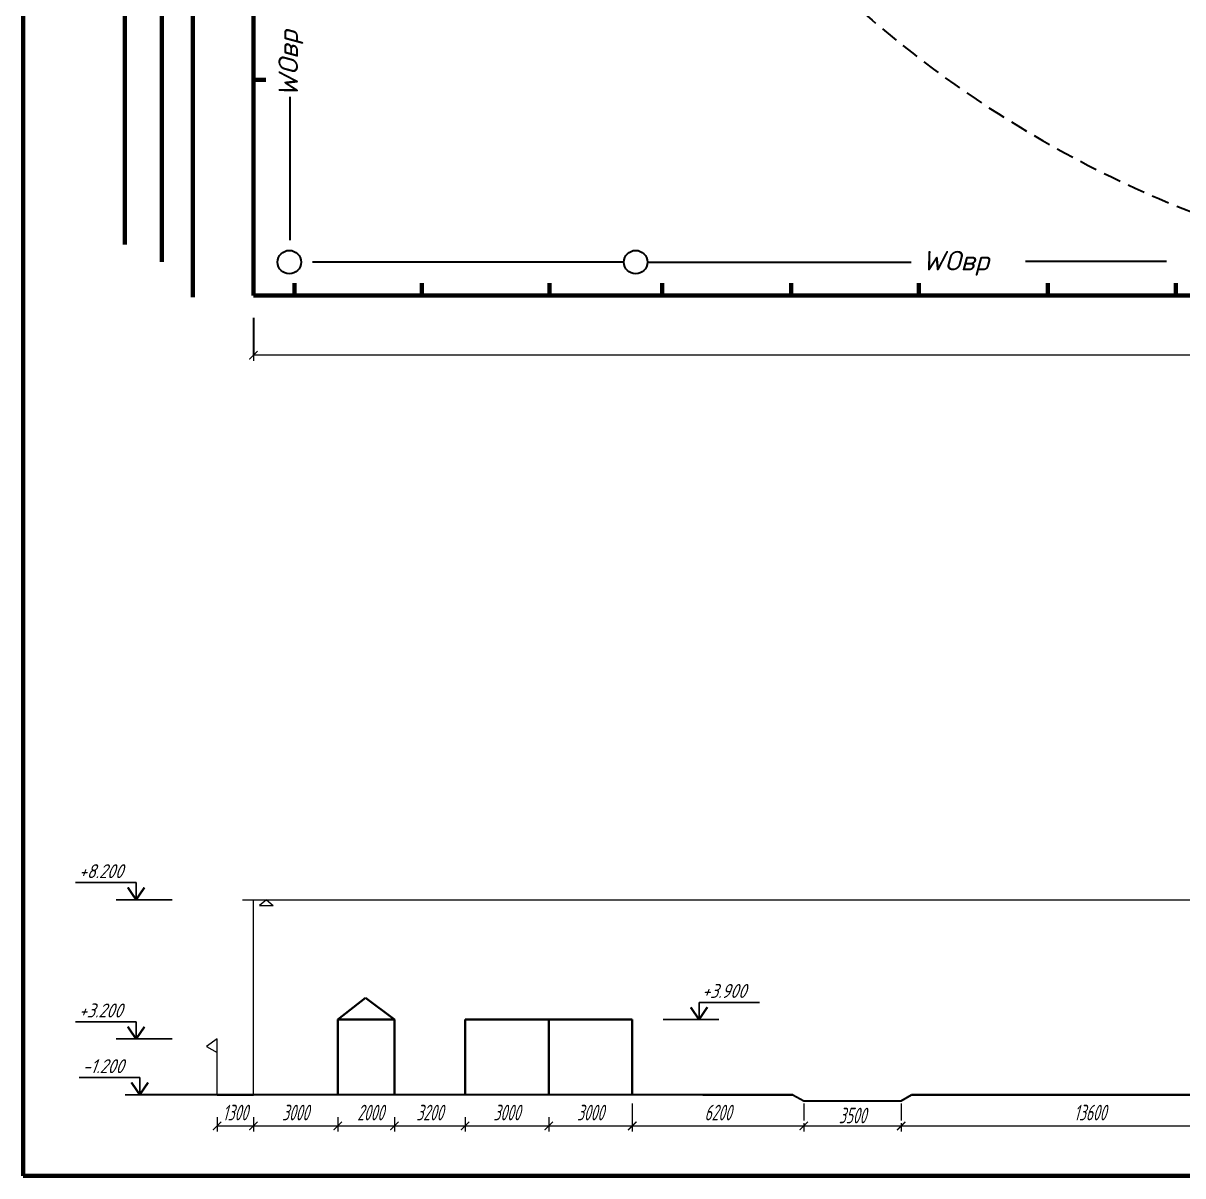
# Paper-space layout 'Layout2' of a CAD drawing. Header units: millimetres. Extents: x 15 to 830, y -5 to 579.
# Drawn here: x 14.5 to 222.6, y -5.4 to 201.4 of the extents above; entities that cross this region are included whole.
import ezdxf

# ---------------------------------------------------------------- set-up
doc = ezdxf.new("R2010")
doc.units = ezdxf.units.MM
doc.linetypes.add('HIDDEN2', pattern=[4.7625, 3.175, -1.5875])
for name, color, linetype, lineweight in [('0.25', 7, 'Continuous', 25), ('0.3', 7, 'Continuous', 30), ('0.7', 7, 'Continuous', 70), ('Линия 0.3', 7, 'Continuous', 30), ('Основная', 7, 'Continuous', 30), ('Размеры', 7, 'Continuous', 20), ('стены', 7, 'Continuous', 70)]:
    doc.layers.add(name, color=color, linetype=linetype, lineweight=lineweight)
doc.layers.add('рамка', color=7, linetype='Continuous')
doc.styles.add('2.8', font='txt.shx', dxfattribs={"width": 0.6, "oblique": 15, "height": 2.8})
doc.styles.add('EEW3.0', font='txt.shx', dxfattribs={"width": 0.8, "oblique": 20, "height": 3})
doc.styles.add('мой', font='txt.shx', dxfattribs={"width": 0.6, "oblique": 15, "height": 3.5})
doc.dimstyles.new('1   200', dxfattribs={"dimtxt": 2.8, "dimasz": 1.5, "dimexe": 1, "dimexo": 4, "dimgap": 1, "dimtad": 1, "dimdec": 0, "dimlfac": 200, "dimtxsty": '2.8', "dimblk": 'ARCHTICK', "dimcen": 3, "dimclrd": 256, "dimclre": 256, "dimclrt": 256, "dimadec": 0, "dimazin": 0, "dimtfac": 1, "dimtdec": 0, "dimtmove": 0, "dimatfit": 3, "dimfxl": 1, "dimlwd": 25, "dimlwe": -1, "dimarcsym": 0})

# ---------------------------------------------------------------- blocks, each defined once
blk = doc.blocks.new('_ArchTick')
at = {"layer": 'Размеры', "color": 0, "lineweight": 0, "const_width": 0.15}
blk.add_lwpolyline([(-0.5, -0.5), (0.5, 0.5)], dxfattribs=at)
blk = doc.blocks.new('*D2')
at = {"layer": '0.25', "lineweight": 15}
for p, q in [((49.32, 5.14), (49.32, 2.54)), ((55.83, 5.14), (55.83, 2.54)), ((49.32, 3.54), (55.83, 3.54))]:
    blk.add_line(p, q, dxfattribs=at)
at = {"layer": 'Defpoints', "color": 0}
for p in [(49.32, 9.14), (55.83, 9.14), (55.83, 3.54)]:
    blk.add_point(p, dxfattribs=at)
at = {"layer": '0.25', "lineweight": 15, "xscale": 1.5, "yscale": 1.5, "zscale": 1.5, "rotation": 180}
blk.add_blockref('_ArchTick', (49.32, 3.54), dxfattribs=at)
at = {"layer": '0.25', "lineweight": 15, "xscale": 1.5, "yscale": 1.5, "zscale": 1.5}
blk.add_blockref('_ArchTick', (55.83, 3.54), dxfattribs=at)
at = {"layer": '0.25', "insert": (52.57, 5.94), "char_height": 2.8, "attachment_point": 5, "style": '2.8'}
blk.add_mtext('1300', dxfattribs=at)
blk = doc.blocks.new('*D3')
at = {"layer": '0.25', "lineweight": 15}
for p, q in [((55.83, 5.14), (55.83, 2.54)), ((70.95, 5.14), (70.95, 2.54)), ((55.83, 3.54), (70.95, 3.54))]:
    blk.add_line(p, q, dxfattribs=at)
at = {"layer": 'Defpoints', "color": 0}
for p in [(55.83, 9.14), (70.95, 9.14), (70.95, 3.54)]:
    blk.add_point(p, dxfattribs=at)
at = {"layer": '0.25', "lineweight": 15, "xscale": 1.5, "yscale": 1.5, "zscale": 1.5, "rotation": 180}
blk.add_blockref('_ArchTick', (55.83, 3.54), dxfattribs=at)
at = {"layer": '0.25', "lineweight": 15, "xscale": 1.5, "yscale": 1.5, "zscale": 1.5}
blk.add_blockref('_ArchTick', (70.95, 3.54), dxfattribs=at)
at = {"layer": '0.25', "insert": (63.39, 5.94), "char_height": 2.8, "attachment_point": 5, "style": '2.8'}
blk.add_mtext('3000', dxfattribs=at)
blk = doc.blocks.new('*D4')
at = {"layer": '0.25', "lineweight": 15}
for p, q in [((70.95, 5.14), (70.95, 2.54)), ((81.14, 5.14), (81.14, 2.54)), ((70.95, 3.54), (81.14, 3.54))]:
    blk.add_line(p, q, dxfattribs=at)
at = {"layer": 'Defpoints', "color": 0}
for p in [(70.95, 9.14), (81.14, 9.14), (81.14, 3.54)]:
    blk.add_point(p, dxfattribs=at)
at = {"layer": '0.25', "lineweight": 15, "xscale": 1.5, "yscale": 1.5, "zscale": 1.5, "rotation": 180}
blk.add_blockref('_ArchTick', (70.95, 3.54), dxfattribs=at)
at = {"layer": '0.25', "lineweight": 15, "xscale": 1.5, "yscale": 1.5, "zscale": 1.5}
blk.add_blockref('_ArchTick', (81.14, 3.54), dxfattribs=at)
at = {"layer": '0.25', "insert": (76.86, 5.94), "char_height": 2.8, "attachment_point": 5, "style": '2.8'}
blk.add_mtext('2000', dxfattribs=at)
blk = doc.blocks.new('*D5')
at = {"layer": '0.25', "lineweight": 15}
for p, q in [((81.14, 5.14), (81.14, 2.54)), ((93.82, 5.14), (93.82, 2.54)), ((81.14, 3.54), (93.82, 3.54))]:
    blk.add_line(p, q, dxfattribs=at)
at = {"layer": 'Defpoints', "color": 0}
for p in [(81.14, 9.14), (93.82, 9.14), (93.82, 3.54)]:
    blk.add_point(p, dxfattribs=at)
at = {"layer": '0.25', "lineweight": 15, "xscale": 1.5, "yscale": 1.5, "zscale": 1.5, "rotation": 180}
blk.add_blockref('_ArchTick', (81.14, 3.54), dxfattribs=at)
at = {"layer": '0.25', "lineweight": 15, "xscale": 1.5, "yscale": 1.5, "zscale": 1.5}
blk.add_blockref('_ArchTick', (93.82, 3.54), dxfattribs=at)
at = {"layer": '0.25', "insert": (87.48, 5.94), "char_height": 2.8, "attachment_point": 5, "style": '2.8'}
blk.add_mtext('3200', dxfattribs=at)
blk = doc.blocks.new('*D6')
at = {"layer": '0.25', "lineweight": 15}
for p, q in [((93.82, 5.14), (93.82, 2.54)), ((108.82, 5.14), (108.82, 2.54)), ((93.82, 3.54), (108.82, 3.54))]:
    blk.add_line(p, q, dxfattribs=at)
at = {"layer": 'Defpoints', "color": 0}
for p in [(93.82, 9.14), (108.82, 9.14), (108.82, 3.54)]:
    blk.add_point(p, dxfattribs=at)
at = {"layer": '0.25', "lineweight": 15, "xscale": 1.5, "yscale": 1.5, "zscale": 1.5, "rotation": 180}
blk.add_blockref('_ArchTick', (93.82, 3.54), dxfattribs=at)
at = {"layer": '0.25', "lineweight": 15, "xscale": 1.5, "yscale": 1.5, "zscale": 1.5}
blk.add_blockref('_ArchTick', (108.82, 3.54), dxfattribs=at)
at = {"layer": '0.25', "insert": (101.32, 5.94), "char_height": 2.8, "attachment_point": 5, "style": '2.8'}
blk.add_mtext('3000', dxfattribs=at)
blk = doc.blocks.new('*D7')
at = {"layer": '0.25', "lineweight": 15}
for p, q in [((154.59, 4.03), (154.59, 2.54)), ((154.59, 3.54), (172.09, 3.54)), ((172.09, 4.03), (172.09, 2.54))]:
    blk.add_line(p, q, dxfattribs=at)
at = {"layer": 'Defpoints', "color": 0}
for p in [(154.59, 8.03), (172.09, 8.03), (172.09, 3.54)]:
    blk.add_point(p, dxfattribs=at)
at = {"layer": '0.25', "lineweight": 15, "xscale": 1.5, "yscale": 1.5, "zscale": 1.5, "rotation": 180}
blk.add_blockref('_ArchTick', (154.59, 3.54), dxfattribs=at)
at = {"layer": '0.25', "lineweight": 15, "xscale": 1.5, "yscale": 1.5, "zscale": 1.5}
blk.add_blockref('_ArchTick', (172.09, 3.54), dxfattribs=at)
at = {"layer": '0.25', "insert": (163.34, 5.41), "char_height": 2.8, "attachment_point": 5, "style": '2.8'}
blk.add_mtext('3500', dxfattribs=at)
blk = doc.blocks.new('*D23')
at = {"layer": '0.25', "lineweight": 15}
for p, q in [((55.83, 148.55), (55.83, 140.87)), ((526.37, 148.68), (526.37, 140.87)), ((526.37, 141.87), (55.83, 141.87))]:
    blk.add_line(p, q, dxfattribs=at)
at = {"layer": 'Defpoints', "color": 0, "lineweight": 20}
for p in [(55.83, 152.55), (526.37, 152.68), (55.83, 141.87)]:
    blk.add_point(p, dxfattribs=at)
at = {"layer": '0.25', "lineweight": 15, "xscale": 1.5, "yscale": 1.5, "zscale": 1.5, "rotation": 180}
blk.add_blockref('_ArchTick', (55.83, 141.87), dxfattribs=at)
at = {"layer": '0.25', "lineweight": 15, "xscale": 1.5, "yscale": 1.5, "zscale": 1.5}
blk.add_blockref('_ArchTick', (526.37, 141.87), dxfattribs=at)
at = {"layer": '0.25', "insert": (291.1, 144.27), "char_height": 2.8, "attachment_point": 5, "style": '2.8'}
blk.add_mtext('95500', dxfattribs=at)
blk = doc.blocks.new('*D53')
at = {"layer": '0.25', "lineweight": 15}
for p, q in [((108.82, 5.14), (108.82, 2.54)), ((123.82, 5.14), (123.82, 2.54)), ((108.82, 3.54), (123.82, 3.54))]:
    blk.add_line(p, q, dxfattribs=at)
at = {"layer": 'Defpoints', "color": 0}
for p in [(108.82, 9.14), (123.82, 9.14), (123.82, 3.54)]:
    blk.add_point(p, dxfattribs=at)
at = {"layer": '0.25', "lineweight": 15, "xscale": 1.5, "yscale": 1.5, "zscale": 1.5, "rotation": 180}
blk.add_blockref('_ArchTick', (108.82, 3.54), dxfattribs=at)
at = {"layer": '0.25', "lineweight": 15, "xscale": 1.5, "yscale": 1.5, "zscale": 1.5}
blk.add_blockref('_ArchTick', (123.82, 3.54), dxfattribs=at)
at = {"layer": '0.25', "insert": (116.32, 5.94), "char_height": 2.8, "attachment_point": 5, "style": '2.8'}
blk.add_mtext('3000', dxfattribs=at)
blk = doc.blocks.new('*D54')
at = {"layer": '0.25', "lineweight": 15}
for p, q in [((123.82, 7.54), (123.82, 4.54)), ((154.59, 7.54), (154.59, 4.54)), ((123.82, 3.54), (154.59, 3.54))]:
    blk.add_line(p, q, dxfattribs=at)
at = {"layer": 'Defpoints', "color": 0, "lineweight": 20}
for p in [(123.82, 3.54), (154.59, 3.54), (154.59, 3.54)]:
    blk.add_point(p, dxfattribs=at)
at = {"layer": '0.25', "lineweight": 15, "xscale": 1.5, "yscale": 1.5, "zscale": 1.5, "rotation": 180}
blk.add_blockref('_ArchTick', (123.82, 3.54), dxfattribs=at)
at = {"layer": '0.25', "lineweight": 15, "xscale": 1.5, "yscale": 1.5, "zscale": 1.5}
blk.add_blockref('_ArchTick', (154.59, 3.54), dxfattribs=at)
at = {"layer": '0.25', "insert": (139.21, 5.94), "char_height": 2.8, "attachment_point": 5, "style": '2.8'}
blk.add_mtext('6200', dxfattribs=at)
blk = doc.blocks.new('*D72')
at = {"layer": '0.25', "lineweight": 15}
for p, q in [((172.09, 7.54), (172.09, 4.54)), ((239.88, 7.54), (239.88, 4.54)), ((172.09, 3.54), (239.88, 3.54))]:
    blk.add_line(p, q, dxfattribs=at)
at = {"layer": 'Defpoints', "color": 0, "lineweight": 20}
for p in [(172.09, 3.54), (239.88, 3.54), (239.88, 3.54)]:
    blk.add_point(p, dxfattribs=at)
at = {"layer": '0.25', "lineweight": 15, "xscale": 1.5, "yscale": 1.5, "zscale": 1.5, "rotation": 180}
blk.add_blockref('_ArchTick', (172.09, 3.54), dxfattribs=at)
at = {"layer": '0.25', "lineweight": 15, "xscale": 1.5, "yscale": 1.5, "zscale": 1.5}
blk.add_blockref('_ArchTick', (239.88, 3.54), dxfattribs=at)
at = {"layer": '0.25', "insert": (205.99, 5.94), "char_height": 2.8, "attachment_point": 5, "style": '2.8'}
blk.add_mtext('13600', dxfattribs=at)

psp = doc.layouts.new('Layout2')

# ---------------------------------------------------------------- linework, layer by layer
at = {"layer": '0.25', "color": 7}
for p, q in [((34.7736, 47.2083), (23.9216, 47.2083)), ((34.7736, 44.144), (34.7736, 47.2083)), ((135.8018, 25.7083), (146.6537, 25.7083)), ((135.8018, 22.644), (135.8018, 25.7083)), ((34.7736, 22.2083), (23.9216, 22.2083)), ((34.7736, 19.144), (34.7736, 22.2083)), ((35.4253, 12.2083), (24.5733, 12.2083)), ((35.4253, 9.144), (35.4253, 12.2083))]:
    psp.add_line(p, q, dxfattribs=at)
at = {"layer": '0.25'}
for p, q in [((31.2169, 44.144), (41.2336, 44.144)), ((139.3584, 22.644), (129.3418, 22.644)), ((31.2169, 19.144), (41.2336, 19.144))]:
    psp.add_line(p, q, dxfattribs=at)
at = {"layer": '0.25', "color": 7, "const_width": 0.4}
for points in [[(34.7736, 44.144), (33.2736, 46.3583)], [(34.7736, 44.144), (36.2736, 46.3329)], [(135.8018, 22.644), (134.3018, 24.8329)], [(135.8018, 22.644), (137.3018, 24.8583)], [(34.7736, 19.144), (33.2736, 21.3583)], [(34.7736, 19.144), (36.2736, 21.3329)], [(35.4253, 9.144), (33.9253, 11.3583)], [(35.4253, 9.144), (36.9253, 11.3329)]]:
    psp.add_lwpolyline(points, dxfattribs=at)
at = {"layer": '0.3', "lineweight": 15}
for p, q in [((53.862, 44.144), (240.8867, 44.144)), ((55.8258, 9.144), (55.8258, 44.144)), ((55.8258, 44.144), (58.1521, 44.144)), ((58.1521, 44.144), (56.9124, 43.0734)), ((58.1521, 44.144), (59.3919, 43.0734)), ((56.9124, 43.0734), (59.3919, 43.0734)), ((49.3153, 19.144), (47.3971, 17.8046)), ((49.3153, 9.144), (49.3153, 19.144)), ((47.3971, 17.8046), (49.3153, 16.722))]:
    psp.add_line(p, q, dxfattribs=at)
at = {"layer": '0.3', "lineweight": 40}
for p, q in [((70.9519, 22.644), (75.9341, 26.5161)), ((75.9341, 26.5161), (81.1377, 22.644)), ((81.1377, 22.644), (70.9519, 22.644)), ((70.9519, 22.644), (70.9519, 9.144)), ((81.1377, 22.644), (81.1377, 9.144)), ((93.8227, 9.144), (93.8227, 22.644)), ((93.8227, 22.644), (108.8227, 22.644)), ((108.8227, 22.644), (108.8227, 9.144)), ((108.8227, 22.644), (123.8227, 22.644)), ((108.8227, 9.144), (108.8227, 22.644)), ((123.8227, 22.644), (123.8227, 9.144))]:
    psp.add_line(p, q, dxfattribs=at)
at = {"layer": '0.3', "lineweight": 30}
for p, q in [((49.3153, 9.144), (55.8258, 9.144)), ((152.6215, 9.144), (154.5925, 8.0257))]:
    psp.add_line(p, q, dxfattribs=at)
at = {"layer": '0.3'}
for p, q in [((172.0924, 8.0257), (173.9246, 9.144)), ((154.5925, 8.0257), (172.0924, 8.0257))]:
    psp.add_line(p, q, dxfattribs=at)
at = {"layer": '0.3', "lineweight": 30}
psp.add_arc((297.9831, 355.5422), 168.034, 227.500224, 270, dxfattribs=at)
at = {"layer": '0.3', "linetype": 'HIDDEN2', "lineweight": 30}
psp.add_arc((297.6246, 354.8181), 201.1413, 227.423157, 270.102188, dxfattribs=at)
at = {"layer": '0.7'}
for p, q in [((14.5093, 578.6206), (14.5093, -5.4094)), ((55.8258, 152.5494), (55.8192, 562.1428)), ((44.9706, 222.32), (44.9706, 152.2969)), ((39.3687, 217.9174), (39.3687, 158.6346)), ((32.7265, 209.0332), (32.7265, 161.7129)), ((55.8258, 152.5494), (526.3775, 152.6816)), ((14.5093, -5.4094), (830.1493, -5.4094))]:
    psp.add_line(p, q, dxfattribs=at)
at = {"layer": 'Линия 0.3', "color": 7, "linetype": 'Continuous', "lineweight": 40}
for p, q in [((152.6215, 9.144), (136.5073, 9.144)), ((226.3993, 9.144), (173.9246, 9.144))]:
    psp.add_line(p, q, dxfattribs=at)
at = {"layer": 'Основная'}
for p, q in [((62.3363, 188.2012), (62.3363, 162.4973)), ((122.3215, 158.5578), (66.4409, 158.5578)), ((55.8258, 148.5494), (55.8258, 141.8748))]:
    psp.add_line(p, q, dxfattribs=at)
at = {"layer": 'Основная', "color": 7, "linetype": 'Continuous', "lineweight": 30}
for p, q in [((126.5344, 158.5578), (173.8678, 158.5578)), ((194.3965, 158.728), (219.68, 158.728))]:
    psp.add_line(p, q, dxfattribs=at)
for centre in [(62.2718, 158.5578), (124.4279, 158.5578)]:
    psp.add_circle(centre, 2.1065, dxfattribs=at)
at = {"layer": 'Размеры', "color": 7, "linetype": 'Continuous', "lineweight": 25}
psp.add_line((40.6006, 9.144), (32.8157, 9.144), dxfattribs=at)
at = {"layer": 'стены', "color": 7, "linetype": 'Continuous', "lineweight": 70}
for p, q in [((58.0343, 191.2859), (55.8191, 191.2859)), ((63.1703, 154.7666), (63.1703, 152.5515)), ((86.038, 154.7795), (86.038, 152.5643)), ((108.9697, 154.7795), (108.9697, 152.5643)), ((108.9697, 154.7795), (108.9697, 152.5643)), ((129.1645, 154.765), (129.1645, 152.5498)), ((129.1645, 154.765), (129.1645, 152.5498)), ((152.3254, 154.765), (152.3254, 152.5498)), ((175.2571, 154.765), (175.2571, 152.5498)), ((175.2571, 154.765), (175.2571, 152.5498)), ((198.418, 154.765), (198.418, 152.5498)), ((221.3498, 154.765), (221.3498, 152.5498)), ((221.3498, 154.765), (221.3498, 152.5498))]:
    psp.add_line(p, q, dxfattribs=at)
at = {"layer": 'стены', "color": 7, "linetype": 'Continuous', "lineweight": 30}
psp.add_line((136.5073, 9.144), (35.4253, 9.144), dxfattribs=at)

# ---------------------------------------------------------------- texts
at = {"layer": 'Размеры', "color": 7, "style": 'EEW3.0', "oblique": 20, "width": 0.8}
for s, p in [('+8.200', (24.4752, 48.0121)), ('+3.900', (136.3188, 26.5121)), ('+3.200', (24.4752, 23.0121)), ('-1.200', (25.1269, 13.0121))]:
    psp.add_text(s, height=2.5, dxfattribs=at).set_placement(p)
at = {"layer": 'рамка', "color": 7, "style": 'мой', "oblique": 15}
psp.add_text('WОвр', height=3.5, rotation=90, dxfattribs=at).set_placement((63.8235, 188.116))
psp.add_text('WОвр', height=3.5, dxfattribs=at).set_placement((175.8085, 157.0811))

# ---------------------------------------------------------------- dimensions: what is measured, and where the dimension line sits
at = {"layer": '0.25'}
for base, p1, p2, text, override, picture, middle in [((55.8258, 141.8748), (526.3721, 152.6816), (55.8258, 152.5494), '95500', {"dimlwd": 15, "dimlwe": 15}, '*D23', (291.1016, 141.8748)), ((55.8258, 3.5412), (49.3153, 9.144), (55.8258, 9.144), '1300', {"dimtxt": 0.5, "dimlwd": 15, "dimlwe": 15}, '*D2', (52.5706, 3.5412)), ((81.1377, 3.5412), (70.9519, 9.144), (81.1377, 9.144), '2000', {"dimtmove": 1, "dimlwd": 15, "dimlwe": 15}, '*D4', (76.8629, 3.5412))]:
    dim = psp.add_linear_dim(base=base, p1=p1, p2=p2, text=text, dimstyle='1   200', override=override, dxfattribs=at)
    dim.commit()
    dim.dimension.update_dxf_attribs({"geometry": picture, "text_midpoint": middle, "dimtype": 160})
for base, p1, p2, text, override, picture, middle in [((70.9519, 3.5412), (55.8258, 9.144), (70.9519, 9.144), '3000', {"dimtmove": 1, "dimlwd": 15, "dimlwe": 15}, '*D3', (63.3889, 5.9412)), ((93.8227, 3.5412), (81.1377, 9.144), (93.8227, 9.144), '3200', {"dimtmove": 1, "dimlwd": 15, "dimlwe": 15}, '*D5', (87.4802, 5.9412)), ((154.5925, 3.5412), (123.8227, 3.5412), (154.5925, 3.5412), '6200', {"dimlwd": 15, "dimlwe": 15}, '*D54', (139.2076, 5.9412)), ((239.8802, 3.5412), (172.0924, 3.5412), (239.8802, 3.5412), '13600', {"dimlwd": 15, "dimlwe": 15}, '*D72', (205.9863, 5.9412))]:
    dim = psp.add_linear_dim(base=base, p1=p1, p2=p2, text=text, dimstyle='1   200', override=override, dxfattribs=at)
    dim.commit()
    dim.dimension.update_dxf_attribs({"geometry": picture, "text_midpoint": middle})
for base, p1, p2, picture, middle in [((108.8227, 3.5412), (93.8227, 9.144), (108.8227, 9.144), '*D6', (101.3227, 5.9412)), ((123.8227, 3.5412), (108.8227, 9.144), (123.8227, 9.144), '*D53', (116.3227, 5.9412))]:
    dim = psp.add_linear_dim(base=base, p1=p1, p2=p2, dimstyle='1   200', override={"dimtmove": 1, "dimlwd": 15, "dimlwe": 15}, dxfattribs=at)
    dim.commit()
    dim.dimension.update_dxf_attribs({"geometry": picture, "text_midpoint": middle})
dim = psp.add_linear_dim(base=(172.0924, 3.5412), p1=(154.5925, 8.0257), p2=(172.0924, 8.0257), dimstyle='1   200', override={"dimtmove": 1, "dimlwd": 15, "dimlwe": 15}, dxfattribs=at)
dim.commit()
dim.dimension.update_dxf_attribs({"geometry": '*D7', "text_midpoint": (163.3425, 3.0082), "dimtype": 160})

doc.saveas('drawing.dxf')
